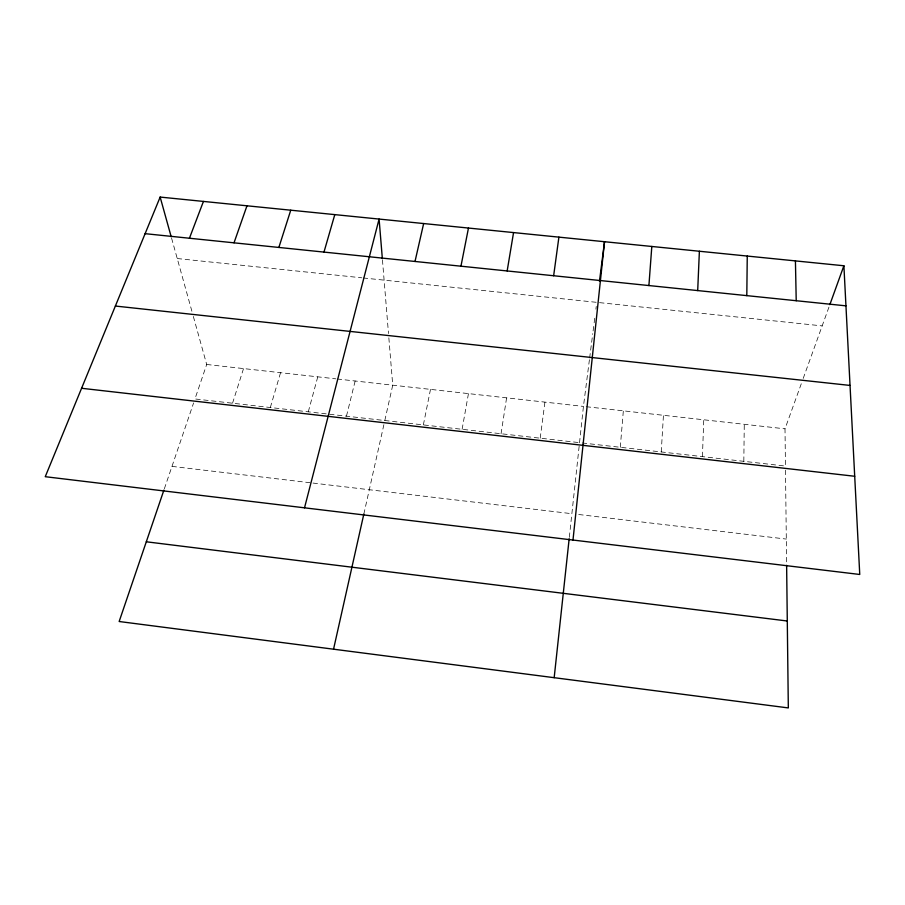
<?xml version="1.0" encoding="UTF-8"?>
<svg xmlns="http://www.w3.org/2000/svg" width="905" height="905" viewBox="0 0 905 905"><rect width="100%" height="100%" fill="white"/><g stroke="black" fill="none" stroke-linecap="round" stroke-linejoin="round"><path stroke-width="0.68" stroke-dasharray="4.53 3.39" d="M743.82 461.324L744.272 424.298M702.427 456.618L703.751 419.784M661.238 451.946L663.444 415.305M620.276 447.285L623.341 410.836M569.324 537.344L583.442 406.402L589.46 359.376M589.641 357.995L592.752 333.662M593.103 330.959L593.974 324.148M594.144 322.791L595.026 315.969M595.897 309.159L596.237 306.433M540.195 438.178L544.923 402.114M501.053 433.733L506.596 397.849M462.104 429.309L468.451 393.607M423.359 424.909L430.497 389.376M363.833 514.097L383.901 424.592M384.806 420.52L392.736 385.179L388.833 337.667M346.457 416.164L355.156 380.994M308.288 411.82L317.768 376.831M270.324 407.51L280.561 372.69M232.54 403.211L243.536 368.573M164.348 488.791L193.602 402.906M193.342 316.445L206.691 364.477L194.948 398.947L579.539 442.658M582.254 442.964L785.45 466.064L785.008 428.823L801.819 382.272M803.199 378.426L829.353 306.003M177.244 258.536L361.796 277.812M363.199 277.959L596.768 302.349M599.551 302.643L822.181 325.891M206.691 364.477L335.766 378.833M337.158 378.991L583.442 406.402M586.202 406.707L785.008 428.823M171.984 466.38L311.637 482.908M313.006 483.066L571.87 513.701M578.714 514.504L786.309 539.075M171.588 238.185L192.245 312.497M382.453 259.927L388.494 333.549M785.495 470.181L786.603 563.939"/><path stroke-width="1.36" d="M746.806 295.641L747.259 256.058M697.698 290.584L699.384 251.239M648.908 285.55L651.815 246.465M572.989 540.047L604.529 241.714L599.461 281.331M554.177 677.687L569.166 538.735M553.645 275.742L558.905 237.133M507.162 270.957L513.554 232.574M460.95 266.194L468.473 228.049M333.549 649.19L363.833 514.097M415.01 261.466L423.653 223.546M304.521 507.818L379.093 219.067L382.34 258.581M323.979 252.088L334.793 214.621M278.864 247.438L290.754 210.198M163.907 490.103L119.155 621.509L788.323 707.925L786.626 565.32M234.022 242.823L246.975 205.797M829.84 304.68L843.89 265.765L160.151 197.075L45.25 476.697L859.75 574.471L843.89 265.765M189.439 238.23L203.433 201.43M145.117 233.671L845.949 305.845M115.376 306.048L850.044 385.428M81.586 388.279L854.705 476.268M146.305 541.79L787.282 621M160.151 197.075L171.203 236.827M795.427 260.889L796.219 300.731"/></g></svg>
